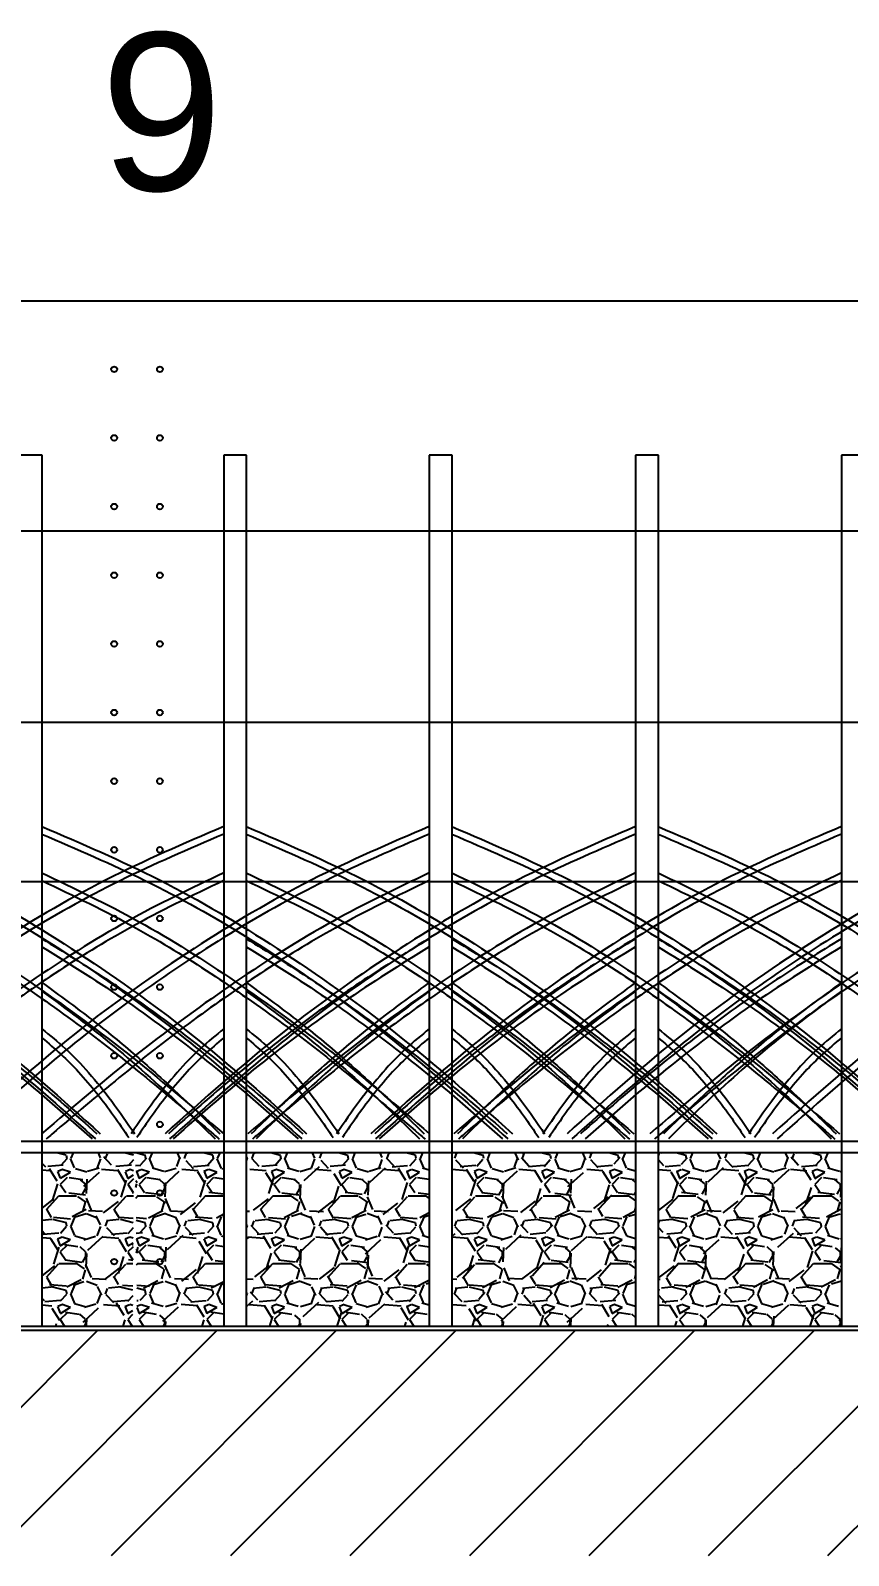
# Model space of a CAD drawing. Header units: feet. Extents: x 0 to 695, y -979 to -294.
# Drawn here: x 50.08 to 53.71, y -306.1 to -299.33 of the extents above; entities that cross this region are included whole.
import ezdxf

# ---------------------------------------------------------------- set-up
doc = ezdxf.new("R2010")
doc.units = ezdxf.units.FT
doc.header["$MEASUREMENT"] = 0
for name, color, linetype in [('ATM Mangroves', 3, 'Continuous'), ('Max Crest Water Height', 130, 'Continuous'), ('Max Water Level', 210, 'Continuous'), ('No of Bays', 2, 'Continuous'), ('Slabs', 7, 'Continuous')]:
    doc.layers.add(name, color=color, linetype=linetype)
doc.styles.get("Standard").update_dxf_attribs({"font": 'verdana.ttf'})

msp = doc.modelspace()

# ---------------------------------------------------------------- hatches: boundary and pattern name
at = {"transparency": 33554687}
h = msp.add_hatch(dxfattribs=at)
h.set_pattern_fill('ANSI31', color=256, scale=3)
h.set_pattern_definition([(45, (-1.99031259989304, 110.2803819911471), (-0.2651650429449553, 0.2651650429449554), [])])
h.paths.add_polyline_path([(10.41983944352068, -305.1031213217977), (3.049839443520682, -305.1031213217977), (3.049839443520682, -306.1031213217977), (98.10063944352068, -306.1031213217985), (99.10063944352068, -306.1031213217984), (99.10063944352068, -302.4455213217977), (107.2176394435207, -302.4455213217977), (107.2176394435207, -301.4455213217977), (98.30921900890351, -301.4455213217977), (98.30921900890348, -305.1031213217977), (10.67383944352068, -305.1031213217977)])
at = {"layer": 'Slabs', "transparency": 33554687}
h = msp.add_hatch(dxfattribs=at)
h.set_pattern_fill('GRAVEL', scale=0.3)
h.set_pattern_definition([(228.012787504, (73.03885378662692, 86.85683634273158), (-2.400000000000019, -2.700000000000001), [0.0403608, -3.995726414122109]), (184.969740728, (73.01185378662693, 86.82683634273155), (3.599999999999993, 0.3000000000000105), [0.0692604, -6.856777428368999]), (132.510447078, (72.94285378662693, 86.82083634273158), (3.000000000000035, -3.299999999999959), [0.0488364, -4.83480977882991]), (267.273689006, (72.82585378662692, 86.7458363427316), (0.3000000000000073, 6.000000000000005), [0.06307139999999989, -6.244067412488693]), (292.833654178, (72.82285378662692, 86.68283634273155), (-1.499999999999996, 3.600000000000009), [0.06184649999999994, -6.122811938426483]), (357.273689006, (72.84685378662692, 86.62583634273159), (-6.000000000000005, 0.3000000000000076), [0.06307139999999989, -6.244067412488693]), (37.6942404667, (72.90985378662693, 86.62283634273155), (-3.899999999999999, -2.999999999999992), [0.08340869999999999, -8.2574545646748]), (72.2553283749, (72.97585378662693, 86.67383634273159), (2.100000000000008, 6.600000000000001), [0.07874639999999988, -7.795896449044012]), (121.429565615, (72.99985378662693, 86.74883634273158), (-2.400000000000006, 3.899999999999996), [0.063285, -6.265221932918699]), (175.236358309, (72.96685378662691, 86.80283634273155), (3.299999999999995, -0.3000000000000114), [0.0722496, -3.54022877363769]), (222.397437798, (72.89485378662692, 86.80883634273158), (-3.599999999999989, -3.299999999999991), [0.0934344, -9.25001250143847]), (138.814074834, (73.12285378662692, 86.74283634273155), (-2.10000000000001, 1.8), [0.03189029999999994, -3.157153443820406]), (171.46923439, (73.09885378662692, 86.76383634273157), (3.899999999999999, -0.5999999999999985), [0.0606711, -6.0064534248471]), (225, (73.03885378662692, 86.77283634273158), (-3.330669073875469e-17, -0.2999999999999799), [0.04242629999999999, -0.38183776871193]), (203.198590514, (73.01785378662693, 86.80883634273158), (1.499999999999997, 0.5999999999999925), [0.0228474, -2.26188453175917]), (291.801409486, (72.99685378662691, 86.79983634273157), (-0.2999999999999052, 0.9000000000000308), [0.0323109, -1.58323854214035]), (30.96375653209999, (73.00885378662691, 86.7698363427316), (0.9000000000000159, 0.5999999999999939), [0.0524787, -1.69680686845359]), (161.565051177, (73.05385378662693, 86.79683634273158), (0.6000000000000034, -0.299999999999993), [0.03794729999999995, -0.910735998050519]), (16.389540334, (72.82285378662692, 86.79983634273157), (2.99999999999999, 0.9000000000000131), [0.05316, -5.26285354400082]), (70.3461759419, (72.87385378662692, 86.81483634273155), (-1.200000000000366, -3.300000000001019), [0.04459829999999999, -4.4152223241957]), (293.198590514, (73.05385378662693, 86.85683634273158), (-0.5999999999999911, 1.499999999999997), [0.0456945, -2.23903743175917]), (343.610459666, (73.07185378662692, 86.81483634273155), (-2.99999999999999, 0.900000000000013), [0.05315999999999994, -5.262853544000692]), (339.44395478, (72.82285378662692, 86.61383634273159), (-1.500000000000011, 0.6000000000000073), [0.05126399999999994, -2.511937123595246]), (294.775140569, (72.87085378662692, 86.59583634273156), (-1.500000000000002, 3.3), [0.0429534, -4.2523929189828]), (66.8014094864, (73.05685378662692, 86.55683634273157), (0.5999999999999943, 1.499999999999991), [0.0456945, -2.23903743175917]), (17.3540246363, (73.07485378662692, 86.59883634273154), (-3.899999999999993, -1.199999999999989), [0.0502893, -4.978627084272]), (69.44395478040002, (72.90985378662693, 86.55683634273157), (-0.6000000000000021, -1.499999999999986), [0.02563199999999997, -2.537569123595246]), (101.309932474, (73.03885378662692, 86.55683634273157), (-0.2999999999999891, 1.200000000000004), [0.015297, -1.51440885407784]), (165.963756532, (73.03585378662693, 86.57183634273156), (0.8999999999999876, -0.3000000000000004), [0.0618465, -1.17508518768531]), (186.009005957, (72.97585378662693, 86.58683634273154), (3.000000000000014, 0.2999999999999949), [0.057315, -5.67417695236284]), (303.690067526, (73.00885378662691, 86.74283634273155), (-0.2999999999999962, 0.5999999999999958), [0.04326659999999994, -1.038398782639198]), (353.157226587, (73.03285378662692, 86.70683634273155), (5.100000000000004, -0.6000000000000159), [0.0755382, -7.47826878720849]), (60.9453959009, (73.10785378662692, 86.69783634273159), (-1.199999999999993, -2.099999999999993), [0.0308868, -3.0578022422961]), (90, (73.12285378662692, 86.72483634273158), (-0.2999999999999999, 0.3), [0.018, -0.282]), (120.256437164, (72.96985378662693, 86.59583634273156), (1.200000000000003, -2.100000000000002), [0.0416772, -4.12605599683494]), (48.01278750420001, (72.94885378662693, 86.63183634273156), (2.4, 2.699999999999993), [0.08072159999999999, -3.955365614122109]), (0, (73.00285378662691, 86.69183634273156), (0.3, 0.3), [0.078, -0.222]), (325.3048464690001, (73.08085378662692, 86.69183634273156), (3.000000000000041, -2.099999999999947), [0.04743419999999995, -4.695982290252593]), (254.054604099, (73.11985378662692, 86.66483634273158), (-0.3000000000000113, -1.200000000000001), [0.0436806, -2.14035236678415]), (207.645975364, (73.10785378662692, 86.62283634273155), (-5.699999999999985, -3.000000000000014), [0.0711195, -7.040842254677819]), (175.42607874, (73.04485378662692, 86.58983634273159), (-3.899999999999986, 0.3000000000000004), [0.07523969999999999, -7.448722022390669])])
h.paths.add_polyline_path([(48.19893212135616, -304.3157213217978), (47.3876080977625, -304.3157213217978), (47.3876080977625, -305.0840713217978), (47.28613212135615, -305.0840713217978), (47.28613212135615, -304.3157213217978), (46.89423944352067, -304.3157213217978), (46.90131228107094, -305.0840713217978), (50.53210985985049, -305.0840713217978), (50.53653212135618, -304.3157213217978), (50.1308080977625, -304.3157213217978), (50.1308080977625, -305.0840713217978), (50.02933212135616, -305.0840713217978), (50.02933212135616, -304.3157213217971), (49.2164080977625, -304.3157213217978), (49.2164080977625, -305.0840713217978), (49.11493212135615, -305.0840713217978), (49.11493212135615, -304.3157213217978), (48.29893212135616, -304.3157213217979), (48.3004080977625, -305.0840713217978), (48.19893212135616, -305.0840713217978)])
h = msp.add_hatch(dxfattribs=at)
h.set_pattern_fill('GRAVEL', scale=0.3)
h.set_pattern_definition([(228.012787504, (76.68938094907664, 86.85683634273158), (-2.400000000000019, -2.700000000000001), [0.0403608, -3.995726414122109]), (184.969740728, (76.66238094907665, 86.82683634273155), (3.599999999999993, 0.3000000000000105), [0.0692604, -6.856777428368999]), (132.510447078, (76.59338094907665, 86.82083634273158), (3.000000000000035, -3.299999999999959), [0.0488364, -4.83480977882991]), (267.273689006, (76.47638094907664, 86.7458363427316), (0.3000000000000073, 6.000000000000005), [0.06307139999999987, -6.244067412488692]), (292.833654178, (76.47338094907664, 86.68283634273155), (-1.499999999999996, 3.600000000000009), [0.06184649999999994, -6.122811938426482]), (357.273689006, (76.49738094907664, 86.62583634273159), (-6.000000000000005, 0.3000000000000076), [0.06307139999999987, -6.244067412488692]), (37.6942404667, (76.56038094907665, 86.62283634273155), (-3.899999999999999, -2.999999999999992), [0.08340869999999999, -8.2574545646748]), (72.2553283749, (76.62638094907665, 86.67383634273159), (2.100000000000008, 6.600000000000001), [0.07874639999999987, -7.795896449044011]), (121.429565615, (76.65038094907665, 86.74883634273158), (-2.400000000000006, 3.899999999999996), [0.063285, -6.265221932918699]), (175.236358309, (76.61738094907663, 86.80283634273155), (3.299999999999995, -0.3000000000000114), [0.0722496, -3.54022877363769]), (222.397437798, (76.54538094907664, 86.80883634273158), (-3.599999999999989, -3.299999999999991), [0.0934344, -9.25001250143847]), (138.814074834, (76.77338094907664, 86.74283634273155), (-2.10000000000001, 1.8), [0.03189029999999993, -3.157153443820406]), (171.46923439, (76.74938094907664, 86.76383634273157), (3.899999999999999, -0.5999999999999985), [0.0606711, -6.0064534248471]), (225, (76.68938094907664, 86.77283634273158), (-3.330669073875469e-17, -0.2999999999999799), [0.04242629999999999, -0.38183776871193]), (203.198590514, (76.66838094907665, 86.80883634273158), (1.499999999999997, 0.5999999999999925), [0.0228474, -2.26188453175917]), (291.801409486, (76.64738094907663, 86.79983634273157), (-0.2999999999999052, 0.9000000000000308), [0.0323109, -1.58323854214035]), (30.96375653209999, (76.65938094907663, 86.7698363427316), (0.9000000000000159, 0.5999999999999939), [0.0524787, -1.69680686845359]), (161.565051177, (76.70438094907665, 86.79683634273158), (0.6000000000000034, -0.299999999999993), [0.03794729999999994, -0.9107359980505189]), (16.389540334, (76.47338094907664, 86.79983634273157), (2.99999999999999, 0.9000000000000131), [0.05316, -5.26285354400082]), (70.3461759419, (76.52438094907664, 86.81483634273155), (-1.200000000000366, -3.300000000001019), [0.04459829999999999, -4.4152223241957]), (293.198590514, (76.70438094907665, 86.85683634273158), (-0.5999999999999911, 1.499999999999997), [0.0456945, -2.23903743175917]), (343.610459666, (76.72238094907664, 86.81483634273155), (-2.99999999999999, 0.900000000000013), [0.05315999999999994, -5.262853544000691]), (339.44395478, (76.47338094907664, 86.61383634273159), (-1.500000000000011, 0.6000000000000073), [0.05126399999999993, -2.511937123595246]), (294.775140569, (76.52138094907664, 86.59583634273156), (-1.500000000000002, 3.3), [0.0429534, -4.2523929189828]), (66.8014094864, (76.70738094907664, 86.55683634273157), (0.5999999999999943, 1.499999999999991), [0.0456945, -2.23903743175917]), (17.3540246363, (76.72538094907664, 86.59883634273154), (-3.899999999999993, -1.199999999999989), [0.0502893, -4.978627084272]), (69.44395478040002, (76.56038094907665, 86.55683634273157), (-0.6000000000000021, -1.499999999999986), [0.02563199999999997, -2.537569123595246]), (101.309932474, (76.68938094907664, 86.55683634273157), (-0.2999999999999891, 1.200000000000004), [0.015297, -1.51440885407784]), (165.963756532, (76.68638094907665, 86.57183634273156), (0.8999999999999876, -0.3000000000000004), [0.0618465, -1.17508518768531]), (186.009005957, (76.62638094907665, 86.58683634273154), (3.000000000000014, 0.2999999999999949), [0.057315, -5.67417695236284]), (303.690067526, (76.65938094907663, 86.74283634273155), (-0.2999999999999962, 0.5999999999999958), [0.04326659999999993, -1.038398782639198]), (353.157226587, (76.68338094907664, 86.70683634273155), (5.100000000000004, -0.6000000000000159), [0.0755382, -7.47826878720849]), (60.9453959009, (76.75838094907664, 86.69783634273159), (-1.199999999999993, -2.099999999999993), [0.0308868, -3.0578022422961]), (90, (76.77338094907664, 86.72483634273158), (-0.2999999999999999, 0.3), [0.018, -0.282]), (120.256437164, (76.62038094907665, 86.59583634273156), (1.200000000000003, -2.100000000000002), [0.0416772, -4.12605599683494]), (48.01278750420001, (76.59938094907665, 86.63183634273156), (2.4, 2.699999999999993), [0.08072159999999999, -3.955365614122109]), (0, (76.65338094907663, 86.69183634273156), (0.3, 0.3), [0.078, -0.222]), (325.3048464690001, (76.73138094907664, 86.69183634273156), (3.000000000000041, -2.099999999999947), [0.04743419999999994, -4.695982290252592]), (254.054604099, (76.77038094907664, 86.66483634273158), (-0.3000000000000113, -1.200000000000001), [0.0436806, -2.14035236678415]), (207.645975364, (76.75838094907664, 86.62283634273155), (-5.699999999999985, -3.000000000000014), [0.0711195, -7.040842254677819]), (175.42607874, (76.69538094907664, 86.58983634273159), (-3.899999999999986, 0.3000000000000004), [0.07523969999999999, -7.448722022390669])])
h.paths.add_polyline_path([(51.84945928380588, -304.3157213217978), (51.03813526021221, -304.3157213217978), (51.03813526021221, -305.0840713217978), (50.93665928380587, -305.0840713217978), (50.93665928380587, -304.3157213217978), (50.54476660597039, -304.3157213217978), (50.55183944352067, -305.0840713217978), (54.18263702230021, -305.0840713217977), (54.1870592838059, -304.3157213217978), (53.78133526021222, -304.3157213217978), (53.78133526021222, -305.0840713217978), (53.67985928380588, -305.0840713217978), (53.67985928380588, -304.3157213217971), (52.86693526021222, -304.3157213217978), (52.86693526021222, -305.0840713217978), (52.76545928380587, -305.0840713217978), (52.76545928380587, -304.3157213217978), (51.94945928380588, -304.3157213217979), (51.95093526021222, -305.0840713217978), (51.84945928380588, -305.0840713217978)])

# ---------------------------------------------------------------- linework, layer by layer
at = {"transparency": 33554687}
for p, q in [((10.67383944352068, -300.5311213217977), (98.10063944352068, -300.5311213217977)), ((10.67383944352068, -305.1031213217977), (98.10063944352068, -305.1031213217977)), ((21.29103944352068, -305.1031213217977), (98.30921900890348, -305.1031213217978))]:
    msp.add_line(p, q, dxfattribs=at)
at = {"color": 0, "transparency": 33554687}
for centre in [(50.45023944352068, -300.8359213217977), (50.65343944352068, -300.8359213217977)]:
    msp.add_circle(centre, 0.0127, dxfattribs=at)
at = {"transparency": 33554687}
for centre in [(50.45023944352068, -301.1407213217977), (50.65343944352068, -301.1407213217977), (50.45023944352068, -301.4455213217977), (50.65343944352068, -301.4455213217977), (50.45023944352068, -301.7503213217977), (50.65343944352068, -301.7503213217977), (50.45023944352068, -302.0551213217977), (50.65343944352068, -302.0551213217977), (50.45023944352068, -302.3599213217977), (50.65343944352068, -302.3599213217977), (50.45023944352068, -302.6647213217977), (50.65343944352068, -302.6647213217977), (50.45023944352068, -302.9695213217977), (50.65343944352068, -302.9695213217977), (50.45023944352068, -303.2743213217977), (50.65343944352068, -303.2743213217977), (50.45023944352068, -303.5791213217977), (50.65343944352068, -303.5791213217977), (50.45023944352068, -303.8839213217977), (50.65343944352068, -303.8839213217977), (50.65343944352068, -304.1887213217977), (50.45023944352068, -304.4935213217977), (50.65343944352068, -304.4935213217977), (50.45023944352068, -304.7983213217977), (50.65343944352068, -304.7983213217977)]:
    msp.add_circle(centre, 0.0127, dxfattribs=at)
at = {"layer": 'ATM Mangroves', "color": 7, "transparency": 33554687}
for p, q in [((50.1308080977625, -301.2169213217975), (50.02933212135616, -301.2169213217975)), ((51.03813526021221, -301.2169213217975), (50.93665928380587, -301.2169213217975)), ((51.95093526021222, -301.2169213217975), (51.84945928380588, -301.2169213217975)), ((52.86693526021222, -301.2169213217975), (52.76545928380587, -301.2169213217975)), ((53.78133526021222, -301.2169213217975), (53.67985928380588, -301.2169213217975)), ((10.87463944352066, -303.1097869782641), (65.06463944352066, -303.1097869782641)), ((50.55183944352067, -304.2649213217978), (46.89423944352067, -304.2649213217978)), ((50.55183944352067, -304.3157213217978), (46.89423944352067, -304.3157213217978)), ((54.20943944352067, -304.2649213217978), (50.55183944352067, -304.2649213217978)), ((54.20943944352067, -304.3157213217978), (50.55183944352067, -304.3157213217978)), ((46.90131228107094, -305.0840713217978), (65.1822394435207, -305.0840713217978))]:
    msp.add_line(p, q, dxfattribs=at)
for points in [[(50.1308080977625, -305.0840713217978), (50.1308080977625, -301.2169213217975)], [(50.1308080977625, -305.0840713217978), (50.1308080977625, -301.2169213217975)], [(50.93665928380587, -301.2169213217975), (50.93665928380587, -305.0840713217978)], [(50.93665928380587, -301.2169213217975), (50.93665928380587, -305.0840713217978)], [(51.03813526021221, -305.0840713217978), (51.03813526021221, -301.2169213217975)], [(51.03813526021221, -305.0840713217978), (51.03813526021221, -301.2169213217975)], [(51.84945928380588, -301.2169213217975), (51.84945928380588, -305.0840713217978)], [(51.84945928380588, -301.2169213217975), (51.84945928380588, -305.0840713217978)], [(51.95093526021222, -305.0840713217978), (51.95093526021222, -301.2169213217975)], [(51.95093526021222, -305.0840713217978), (51.95093526021222, -301.2169213217975)], [(52.76545928380587, -301.2169213217975), (52.76545928380587, -305.0840713217978)], [(52.76545928380587, -301.2169213217975), (52.76545928380587, -305.0840713217978)], [(52.86693526021222, -305.0840713217978), (52.86693526021222, -301.2169213217975)], [(52.86693526021222, -305.0840713217978), (52.86693526021222, -301.2169213217975)], [(53.67985928380588, -301.2169213217975), (53.67985928380588, -305.0840713217978)], [(53.67985928380588, -301.2169213217975), (53.67985928380588, -305.0840713217978)]]:
    msp.add_lwpolyline(points, dxfattribs=at)
for points in [[(48.29917447414768, -302.8662518402169), (48.82098767414768, -303.1033412402169), (49.34388347414767, -303.4075518402169), (49.86894447414772, -303.7832140402169), (50.38859247414768, -304.2303278402169)], [(50.9366592838059, -302.8662518402169), (50.41484608380591, -303.1033412402169), (49.89195028380592, -303.4075518402169), (49.36688928380587, -303.7832140402169), (48.84724128380591, -304.2303278402169)], [(49.21517447414768, -302.8662518402164), (49.73698767414768, -303.1033412402164), (50.25988347414766, -303.4075518402164), (50.78494447414771, -303.7832140402164), (51.30459247414768, -304.2303278402164)], [(51.84945928380591, -302.8662518402169), (51.32764608380591, -303.1033412402169), (50.80475028380592, -303.4075518402169), (50.27968928380587, -303.7832140402169), (49.76004128380591, -304.2303278402169)], [(50.12957447414769, -302.8662518402169), (50.65138767414768, -303.1033412402169), (51.17428347414767, -303.4075518402169), (51.69934447414772, -303.7832140402169), (52.21899247414768, -304.2303278402169)], [(52.7654592838059, -302.8662518402164), (52.24364608380591, -303.1033412402164), (51.72075028380592, -303.4075518402164), (51.19568928380587, -303.7832140402164), (50.67604128380591, -304.2303278402164)], [(51.0369016365974, -302.8662518402169), (51.5587148365974, -303.1033412402169), (52.08161063659738, -303.4075518402169), (52.60667163659743, -303.7832140402169), (53.12631963659739, -304.2303278402169)], [(53.67985928380591, -302.8662518402169), (53.15804608380591, -303.1033412402169), (52.63515028380593, -303.4075518402169), (52.11008928380588, -303.7832140402169), (51.59044128380592, -304.2303278402169)], [(51.9497016365974, -302.8662518402169), (52.4715148365974, -303.1033412402169), (52.99441063659739, -303.4075518402169), (53.51947163659744, -303.7832140402169), (54.0391196365974, -304.2303278402169)], [(54.55070150376174, -302.8662518402169), (54.02888830376174, -303.1033412402169), (53.50599250376175, -303.4075518402169), (52.9809315037617, -303.7832140402169), (52.46128350376174, -304.2303278402169)], [(52.8657016365974, -302.8662518402164), (53.3875148365974, -303.1033412402164), (53.91041063659738, -303.4075518402164), (54.43547163659743, -303.7832140402164), (54.9551196365974, -304.2303278402164)], [(55.46350150376174, -302.8662518402169), (54.94168830376174, -303.1033412402169), (54.41879250376176, -303.4075518402169), (53.89373150376171, -303.7832140402169), (53.37408350376175, -304.2303278402169)], [(49.21517447414768, -303.0719458402164), (49.64388407414767, -303.2873832402165), (50.07367627414765, -303.5547854402164), (50.50238587414767, -303.8687394402164), (50.93650847414767, -304.2303278402164)], [(50.9366592838059, -303.0719458402169), (50.50794968380591, -303.2873832402169), (50.07815748380593, -303.5547854402168), (49.64944788380591, -303.8687394402169), (49.21532528380592, -304.2303278402169)], [(51.84945928380591, -303.0719458402169), (51.42074968380592, -303.2873832402169), (50.99095748380594, -303.5547854402168), (50.56224788380592, -303.8687394402169), (50.12812528380592, -304.2303278402169)], [(50.12957447414769, -303.0719458402169), (50.55828407414768, -303.2873832402169), (50.98807627414766, -303.5547854402168), (51.41678587414768, -303.8687394402169), (51.85090847414767, -304.2303278402169)], [(51.0369016365974, -303.0719458402169), (51.46561123659739, -303.2873832402169), (51.89540343659737, -303.5547854402168), (52.32411303659739, -303.8687394402169), (52.75823563659738, -304.2303278402169)], [(52.7654592838059, -303.0719458402164), (52.33674968380591, -303.2873832402165), (51.90695748380593, -303.5547854402164), (51.47824788380591, -303.8687394402164), (51.04412528380592, -304.2303278402164)], [(51.9497016365974, -303.0719458402169), (52.37841123659739, -303.2873832402169), (52.80820343659737, -303.5547854402168), (53.23691303659739, -303.8687394402169), (53.67103563659739, -304.2303278402169)], [(53.67985928380591, -303.0719458402169), (53.25114968380592, -303.2873832402169), (52.82135748380594, -303.5547854402168), (52.39264788380592, -303.8687394402169), (51.95852528380593, -304.2303278402169)], [(54.55070150376174, -303.0719458402169), (54.12199190376175, -303.2873832402169), (53.69219970376177, -303.5547854402168), (53.26349010376175, -303.8687394402169), (52.82936750376175, -304.2303278402169)], [(52.8657016365974, -303.0719458402164), (53.29441123659739, -303.2873832402165), (53.72420343659737, -303.5547854402164), (54.15291303659739, -303.8687394402164), (54.58703563659738, -304.2303278402164)], [(49.21517447414768, -303.3642478402164), (49.50422867414766, -303.5461246402164), (49.79436547414769, -303.7507360402165), (50.08341967414767, -303.9780820402164), (50.37355647414767, -304.2303278402164)], [(50.12957447414769, -303.3642478402169), (50.41862867414767, -303.5461246402169), (50.7087654741477, -303.7507360402169), (50.99781967414768, -303.9780820402169), (51.28795647414768, -304.2303278402169)], [(51.84945928380591, -303.3642478402169), (51.56040508380593, -303.5461246402169), (51.2702682838059, -303.7507360402169), (50.98121408380592, -303.9780820402169), (50.69107728380592, -304.2303278402169)], [(51.0369016365974, -303.3642478402169), (51.32595583659738, -303.5461246402169), (51.61609263659741, -303.7507360402169), (51.90514683659739, -303.9780820402169), (52.19528363659739, -304.2303278402169)], [(52.7654592838059, -303.3642478402164), (52.47640508380592, -303.5461246402164), (52.18626828380589, -303.7507360402165), (51.89721408380591, -303.9780820402164), (51.60707728380591, -304.2303278402164)], [(51.9497016365974, -303.3642478402169), (52.23875583659738, -303.5461246402169), (52.52889263659741, -303.7507360402169), (52.81794683659739, -303.9780820402169), (53.10808363659739, -304.2303278402169)], [(53.67985928380591, -303.3642478402169), (53.39080508380593, -303.5461246402169), (53.1006682838059, -303.7507360402169), (52.81161408380592, -303.9780820402169), (52.52147728380592, -304.2303278402169)], [(52.8657016365974, -303.3642478402164), (53.15475583659738, -303.5461246402164), (53.44489263659741, -303.7507360402165), (53.73394683659739, -303.9780820402164), (54.02408363659739, -304.2303278402164)], [(50.12957447414769, -303.5591158402169), (50.32552507414769, -303.7041842402169), (50.52255827414768, -303.8633264402169), (50.71850887414769, -304.0376250402169), (50.9198724741477, -304.2303278402169)], [(51.0369016365974, -303.5591158402169), (51.2328522365974, -303.7041842402169), (51.4298854365974, -303.8633264402169), (51.6258360365974, -304.0376250402169), (51.82719963659741, -304.2303278402169)], [(51.84945928380591, -303.5591158402169), (51.6535086838059, -303.7041842402169), (51.45647548380591, -303.8633264402169), (51.26052488380591, -304.0376250402169), (51.0591612838059, -304.2303278402169)], [(51.9497016365974, -303.5591158402169), (52.14565223659741, -303.7041842402169), (52.3426854365974, -303.8633264402169), (52.5386360365974, -304.0376250402169), (52.73999963659741, -304.2303278402169)], [(52.7654592838059, -303.5591158402164), (52.5695086838059, -303.7041842402164), (52.37247548380591, -303.8633264402164), (52.1765248838059, -304.0376250402164), (51.9751612838059, -304.2303278402164)], [(52.8657016365974, -303.5591158402164), (53.0616522365974, -303.7041842402164), (53.2586854365974, -303.8633264402164), (53.4546360365974, -304.0376250402164), (53.65599963659741, -304.2303278402164)], [(53.67985928380591, -303.5591158402169), (53.48390868380591, -303.7041842402169), (53.28687548380591, -303.8633264402169), (53.09092488380591, -304.0376250402169), (52.8895612838059, -304.2303278402169)], [(50.12957447414769, -303.7648098402169), (50.23242147414769, -303.8514178402169), (50.3363510741477, -303.9585952402169), (50.43919807414767, -304.0852594402169), (50.54096247414765, -304.2303278402169)], [(50.9366592838059, -303.7648098402169), (50.8338122838059, -303.8514178402169), (50.72988268380589, -303.9585952402169), (50.62703568380592, -304.0852594402169), (50.52527128380594, -304.2303278402169)], [(51.0369016365974, -303.7648098402169), (51.1397486365974, -303.8514178402169), (51.24367823659741, -303.9585952402169), (51.34652523659738, -304.0852594402169), (51.44828963659736, -304.2303278402169)], [(51.84945928380591, -303.7648098402169), (51.74661228380591, -303.8514178402169), (51.64268268380589, -303.9585952402169), (51.53983568380593, -304.0852594402169), (51.43807128380595, -304.2303278402169)], [(51.9497016365974, -303.7648098402169), (52.0525486365974, -303.8514178402169), (52.15647823659742, -303.9585952402169), (52.25932523659738, -304.0852594402169), (52.36108963659736, -304.2303278402169)], [(52.7654592838059, -303.7648098402164), (52.66261228380591, -303.8514178402164), (52.55868268380589, -303.9585952402164), (52.45583568380592, -304.0852594402164), (52.35407128380594, -304.2303278402164)], [(52.8657016365974, -303.7648098402164), (52.9685486365974, -303.8514178402164), (53.07247823659741, -303.9585952402164), (53.17532523659738, -304.0852594402164), (53.27708963659736, -304.2303278402164)], [(53.67985928380591, -303.7648098402169), (53.57701228380591, -303.8514178402169), (53.4730826838059, -303.9585952402169), (53.37023568380593, -304.0852594402169), (53.26847128380595, -304.2303278402169)]]:
    msp.add_spline(points, degree=3, dxfattribs=at)
for points, knots in [([(48.29917447414766, -302.8999426132483), (48.45412374672417, -302.9664140228958), (48.60850020651133, -303.0328908578108), (49.06672140608651, -303.2584929251836), (49.35911710975287, -303.444115869876), (49.89353490601109, -303.8323189206952), (50.13099508244556, -304.0413587530325), (50.36794509475882, -304.2534006263759)], [0.01225711850538435, 0.01225711850538435, 0.01225711850538435, 0.01225711850538435, 0.4791094907207734, 0.4791094907207734, 1.43732847216232, 1.43732847216232, 2.31778453469601, 2.31778453469601, 2.31778453469601, 2.31778453469601]), ([(50.93665928380593, -302.8999426132483), (50.78171001122941, -302.9664140228958), (50.62733355144226, -303.0328908578108), (50.16911235186708, -303.2584929251836), (49.87671664820072, -303.444115869876), (49.34229885194249, -303.8323189206952), (49.10483867550803, -304.0413587530325), (48.86788866319477, -304.2534006263759)], [0.01225711850538435, 0.01225711850538435, 0.01225711850538435, 0.01225711850538435, 0.4791094907207734, 0.4791094907207734, 1.43732847216232, 1.43732847216232, 2.31778453469601, 2.31778453469601, 2.31778453469601, 2.31778453469601]), ([(49.21517447414765, -302.8999426132478), (49.37012374672417, -302.9664140228953), (49.52450020651133, -303.0328908578103), (49.9827214060865, -303.2584929251831), (50.27511710975286, -303.4441158698756), (50.80953490601109, -303.8323189206948), (51.04699508244556, -304.041358753032), (51.28394509475881, -304.2534006263755)], [0.01225711850538435, 0.01225711850538435, 0.01225711850538435, 0.01225711850538435, 0.4791094907207734, 0.4791094907207734, 1.43732847216232, 1.43732847216232, 2.31778453469601, 2.31778453469601, 2.31778453469601, 2.31778453469601]), ([(51.84945928380593, -302.8999426132483), (51.69451001122942, -302.9664140228958), (51.54013355144226, -303.0328908578108), (51.08191235186708, -303.2584929251836), (50.78951664820072, -303.444115869876), (50.2550988519425, -303.8323189206952), (50.01763867550803, -304.0413587530325), (49.78068866319477, -304.2534006263759)], [0.01225711850538435, 0.01225711850538435, 0.01225711850538435, 0.01225711850538435, 0.4791094907207734, 0.4791094907207734, 1.43732847216232, 1.43732847216232, 2.31778453469601, 2.31778453469601, 2.31778453469601, 2.31778453469601]), ([(50.12957447414766, -302.8999426132483), (50.28452374672418, -302.9664140228958), (50.43890020651133, -303.0328908578108), (50.89712140608651, -303.2584929251836), (51.18951710975287, -303.444115869876), (51.7239349060111, -303.8323189206952), (51.96139508244556, -304.0413587530325), (52.19834509475882, -304.2534006263759)], [0.01225711850538435, 0.01225711850538435, 0.01225711850538435, 0.01225711850538435, 0.4791094907207734, 0.4791094907207734, 1.43732847216232, 1.43732847216232, 2.31778453469601, 2.31778453469601, 2.31778453469601, 2.31778453469601]), ([(52.76545928380593, -302.8999426132478), (52.61051001122942, -302.9664140228953), (52.45613355144226, -303.0328908578103), (51.99791235186708, -303.2584929251831), (51.70551664820072, -303.4441158698756), (51.1710988519425, -303.8323189206948), (50.93363867550803, -304.041358753032), (50.69668866319477, -304.2534006263755)], [0.01225711850538435, 0.01225711850538435, 0.01225711850538435, 0.01225711850538435, 0.4791094907207734, 0.4791094907207734, 1.43732847216232, 1.43732847216232, 2.31778453469601, 2.31778453469601, 2.31778453469601, 2.31778453469601]), ([(51.03690163659737, -302.8999426132483), (51.19185090917389, -302.9664140228958), (51.34622736896105, -303.0328908578108), (51.80444856853622, -303.2584929251836), (52.09684427220258, -303.444115869876), (52.63126206846081, -303.8323189206952), (52.86872224489527, -304.0413587530325), (53.10567225720853, -304.2534006263759)], [0.01225711850538435, 0.01225711850538435, 0.01225711850538435, 0.01225711850538435, 0.4791094907207734, 0.4791094907207734, 1.43732847216232, 1.43732847216232, 2.31778453469601, 2.31778453469601, 2.31778453469601, 2.31778453469601]), ([(53.67985928380594, -302.8999426132483), (53.52491001122942, -302.9664140228958), (53.37053355144226, -303.0328908578108), (52.91231235186709, -303.2584929251836), (52.61991664820073, -303.444115869876), (52.0854988519425, -303.8323189206952), (51.84803867550804, -304.0413587530325), (51.61108866319478, -304.2534006263759)], [0.01225711850538435, 0.01225711850538435, 0.01225711850538435, 0.01225711850538435, 0.4791094907207734, 0.4791094907207734, 1.43732847216232, 1.43732847216232, 2.31778453469601, 2.31778453469601, 2.31778453469601, 2.31778453469601]), ([(51.94970163659737, -302.8999426132483), (52.10465090917389, -302.9664140228958), (52.25902736896105, -303.0328908578108), (52.71724856853623, -303.2584929251836), (53.00964427220259, -303.444115869876), (53.54406206846081, -303.8323189206952), (53.78152224489528, -304.0413587530325), (54.01847225720854, -304.2534006263759)], [0.01225711850538435, 0.01225711850538435, 0.01225711850538435, 0.01225711850538435, 0.4791094907207734, 0.4791094907207734, 1.43732847216232, 1.43732847216232, 2.31778453469601, 2.31778453469601, 2.31778453469601, 2.31778453469601]), ([(54.55070150376176, -302.8999426132483), (54.39575223118525, -302.9664140228958), (54.24137577139809, -303.0328908578108), (53.78315457182291, -303.2584929251836), (53.49075886815655, -303.444115869876), (52.95634107189833, -303.8323189206952), (52.71888089546386, -304.0413587530325), (52.4819308831506, -304.2534006263759)], [0.01225711850538435, 0.01225711850538435, 0.01225711850538435, 0.01225711850538435, 0.4791094907207734, 0.4791094907207734, 1.43732847216232, 1.43732847216232, 2.31778453469601, 2.31778453469601, 2.31778453469601, 2.31778453469601]), ([(52.86570163659737, -302.8999426132478), (53.02065090917389, -302.9664140228953), (53.17502736896105, -303.0328908578103), (53.63324856853622, -303.2584929251831), (53.92564427220258, -303.4441158698756), (54.46006206846081, -303.8323189206948), (54.69752224489527, -304.041358753032), (54.93447225720853, -304.2534006263755)], [0.01225711850538435, 0.01225711850538435, 0.01225711850538435, 0.01225711850538435, 0.4791094907207734, 0.4791094907207734, 1.43732847216232, 1.43732847216232, 2.31778453469601, 2.31778453469601, 2.31778453469601, 2.31778453469601]), ([(55.46350150376177, -302.8999426132483), (55.30855223118525, -302.9664140228958), (55.15417577139809, -303.0328908578108), (54.69595457182292, -303.2584929251836), (54.40355886815656, -303.444115869876), (53.86914107189833, -303.8323189206952), (53.63168089546387, -304.0413587530325), (53.39473088315061, -304.2534006263759)], [0.01225711850538435, 0.01225711850538435, 0.01225711850538435, 0.01225711850538435, 0.4791094907207734, 0.4791094907207734, 1.43732847216232, 1.43732847216232, 2.31778453469601, 2.31778453469601, 2.31778453469601, 2.31778453469601]), ([(49.21517447414765, -303.1062671568909), (49.35650247332793, -303.1738666877272), (49.49715327117513, -303.2414661769589), (49.85919618955977, -303.4420967325711), (50.07529101252376, -303.5880810594516), (50.49378710764108, -303.8955675494757), (50.69265522660395, -304.0624769066023), (50.89931183863862, -304.2392504404301), (50.90784476238849, -304.2465515710524), (50.91637879496476, -304.2538536505693)], [0.01366836299702191, 0.01366836299702191, 0.01366836299702191, 0.01366836299702191, 0.4475513778897694, 0.4475513778897694, 1.169952438169013, 1.169952438169013, 1.892353498448257, 1.892353498448257, 1.923465898919428, 1.923465898919428, 1.923465898919428, 1.923465898919428]), ([(50.93665928380593, -303.1062671568913), (50.79533128462565, -303.1738666877276), (50.65468048677845, -303.2414661769594), (50.29263756839381, -303.4420967325716), (50.07654274542983, -303.588081059452), (49.65804665031251, -303.8955675494762), (49.45917853134963, -304.0624769066028), (49.25252191931497, -304.2392504404306), (49.2439889955651, -304.2465515710529), (49.23545496298882, -304.2538536505698)], [0.01366836299702191, 0.01366836299702191, 0.01366836299702191, 0.01366836299702191, 0.4475513778897694, 0.4475513778897694, 1.169952438169013, 1.169952438169013, 1.892353498448257, 1.892353498448257, 1.923465898919428, 1.923465898919428, 1.923465898919428, 1.923465898919428]), ([(50.12957447414766, -303.1062671568913), (50.27090247332794, -303.1738666877276), (50.41155327117514, -303.2414661769594), (50.77359618955978, -303.4420967325716), (50.98969101252376, -303.588081059452), (51.40818710764108, -303.8955675494762), (51.60705522660396, -304.0624769066028), (51.81371183863862, -304.2392504404306), (51.82224476238849, -304.2465515710529), (51.83077879496477, -304.2538536505698)], [0.01366836299702191, 0.01366836299702191, 0.01366836299702191, 0.01366836299702191, 0.4475513778897694, 0.4475513778897694, 1.169952438169013, 1.169952438169013, 1.892353498448257, 1.892353498448257, 1.923465898919428, 1.923465898919428, 1.923465898919428, 1.923465898919428]), ([(51.84945928380593, -303.1062671568913), (51.70813128462566, -303.1738666877276), (51.56748048677846, -303.2414661769594), (51.20543756839381, -303.4420967325716), (50.98934274542983, -303.588081059452), (50.57084665031251, -303.8955675494762), (50.37197853134963, -304.0624769066028), (50.16532191931497, -304.2392504404306), (50.1567889955651, -304.2465515710529), (50.14825496298882, -304.2538536505698)], [0.01366836299702191, 0.01366836299702191, 0.01366836299702191, 0.01366836299702191, 0.4475513778897694, 0.4475513778897694, 1.169952438169013, 1.169952438169013, 1.892353498448257, 1.892353498448257, 1.923465898919428, 1.923465898919428, 1.923465898919428, 1.923465898919428]), ([(51.03690163659737, -303.1062671568913), (51.17822963577765, -303.1738666877276), (51.31888043362485, -303.2414661769594), (51.68092335200949, -303.4420967325716), (51.89701817497347, -303.588081059452), (52.31551427009079, -303.8955675494762), (52.51438238905367, -304.0624769066028), (52.72103900108834, -304.2392504404306), (52.7295719248382, -304.2465515710529), (52.73810595741448, -304.2538536505698)], [0.01366836299702191, 0.01366836299702191, 0.01366836299702191, 0.01366836299702191, 0.4475513778897694, 0.4475513778897694, 1.169952438169013, 1.169952438169013, 1.892353498448257, 1.892353498448257, 1.923465898919428, 1.923465898919428, 1.923465898919428, 1.923465898919428]), ([(52.76545928380593, -303.1062671568909), (52.62413128462565, -303.1738666877272), (52.48348048677845, -303.2414661769589), (52.12143756839381, -303.4420967325711), (51.90534274542983, -303.5880810594516), (51.48684665031251, -303.8955675494757), (51.28797853134963, -304.0624769066023), (51.08132191931497, -304.2392504404301), (51.0727889955651, -304.2465515710524), (51.06425496298882, -304.2538536505693)], [0.01366836299702191, 0.01366836299702191, 0.01366836299702191, 0.01366836299702191, 0.4475513778897694, 0.4475513778897694, 1.169952438169013, 1.169952438169013, 1.892353498448257, 1.892353498448257, 1.923465898919428, 1.923465898919428, 1.923465898919428, 1.923465898919428]), ([(51.94970163659737, -303.1062671568913), (52.09102963577765, -303.1738666877276), (52.23168043362485, -303.2414661769594), (52.5937233520095, -303.4420967325716), (52.80981817497348, -303.588081059452), (53.2283142700908, -303.8955675494762), (53.42718238905368, -304.0624769066028), (53.63383900108834, -304.2392504404306), (53.64237192483821, -304.2465515710529), (53.65090595741449, -304.2538536505698)], [0.01366836299702191, 0.01366836299702191, 0.01366836299702191, 0.01366836299702191, 0.4475513778897694, 0.4475513778897694, 1.169952438169013, 1.169952438169013, 1.892353498448257, 1.892353498448257, 1.923465898919428, 1.923465898919428, 1.923465898919428, 1.923465898919428]), ([(53.67985928380594, -303.1062671568913), (53.53853128462566, -303.1738666877276), (53.39788048677846, -303.2414661769594), (53.03583756839382, -303.4420967325716), (52.81974274542983, -303.588081059452), (52.40124665031252, -303.8955675494762), (52.20237853134964, -304.0624769066028), (51.99572191931497, -304.2392504404306), (51.98718899556511, -304.2465515710529), (51.97865496298883, -304.2538536505698)], [0.01366836299702191, 0.01366836299702191, 0.01366836299702191, 0.01366836299702191, 0.4475513778897694, 0.4475513778897694, 1.169952438169013, 1.169952438169013, 1.892353498448257, 1.892353498448257, 1.923465898919428, 1.923465898919428, 1.923465898919428, 1.923465898919428]), ([(54.55070150376176, -303.1062671568913), (54.40937350458149, -303.1738666877276), (54.26872270673429, -303.2414661769594), (53.90667978834964, -303.4420967325716), (53.69058496538566, -303.588081059452), (53.27208887026834, -303.8955675494762), (53.07322075130546, -304.0624769066028), (52.8665641392708, -304.2392504404306), (52.85803121552093, -304.2465515710529), (52.84949718294465, -304.2538536505698)], [0.01366836299702191, 0.01366836299702191, 0.01366836299702191, 0.01366836299702191, 0.4475513778897694, 0.4475513778897694, 1.169952438169013, 1.169952438169013, 1.892353498448257, 1.892353498448257, 1.923465898919428, 1.923465898919428, 1.923465898919428, 1.923465898919428]), ([(52.86570163659737, -303.1062671568909), (53.00702963577765, -303.1738666877272), (53.14768043362485, -303.2414661769589), (53.50972335200949, -303.4420967325711), (53.72581817497348, -303.5880810594516), (54.1443142700908, -303.8955675494757), (54.34318238905367, -304.0624769066023), (54.54983900108834, -304.2392504404301), (54.55837192483821, -304.2465515710524), (54.56690595741448, -304.2538536505693)], [0.01366836299702191, 0.01366836299702191, 0.01366836299702191, 0.01366836299702191, 0.4475513778897694, 0.4475513778897694, 1.169952438169013, 1.169952438169013, 1.892353498448257, 1.892353498448257, 1.923465898919428, 1.923465898919428, 1.923465898919428, 1.923465898919428]), ([(49.21517447414734, -303.4005838857142), (49.34371703640272, -303.4795758814299), (49.47105656722055, -303.5589399485918), (49.72277991754168, -303.7339031530834), (49.84832543175752, -303.8279926149704), (50.10132663954248, -304.0306273098445), (50.22703676149791, -304.1416084642395), (50.35299586779308, -304.2534779849914)], [0.01755962128043403, 0.01755962128043403, 0.01755962128043403, 0.01755962128043403, 0.4357398291652329, 0.4357398291652329, 0.8714796583304657, 0.8714796583304657, 1.338210841209692, 1.338210841209692, 1.338210841209692, 1.338210841209692]), ([(50.12957447414735, -303.4005838857147), (50.25811703640272, -303.4795758814304), (50.38545656722056, -303.5589399485923), (50.63717991754169, -303.7339031530839), (50.76272543175753, -303.8279926149708), (51.01572663954249, -304.030627309845), (51.14143676149791, -304.1416084642399), (51.26739586779308, -304.2534779849918)], [0.01755962128043403, 0.01755962128043403, 0.01755962128043403, 0.01755962128043403, 0.4357398291652329, 0.4357398291652329, 0.8714796583304657, 0.8714796583304657, 1.338210841209692, 1.338210841209692, 1.338210841209692, 1.338210841209692]), ([(51.84945928380625, -303.4005838857147), (51.72091672155087, -303.4795758814304), (51.59357719073304, -303.5589399485923), (51.34185384041191, -303.7339031530839), (51.21630832619606, -303.8279926149708), (50.9633071184111, -304.030627309845), (50.83759699645568, -304.1416084642399), (50.71163789016051, -304.2534779849918)], [0.01755962128043403, 0.01755962128043403, 0.01755962128043403, 0.01755962128043403, 0.4357398291652329, 0.4357398291652329, 0.8714796583304657, 0.8714796583304657, 1.338210841209692, 1.338210841209692, 1.338210841209692, 1.338210841209692]), ([(51.03690163659706, -303.4005838857147), (51.16544419885243, -303.4795758814304), (51.29278372967027, -303.5589399485923), (51.5445070799914, -303.7339031530839), (51.67005259420724, -303.8279926149708), (51.9230538019922, -304.030627309845), (52.04876392394763, -304.1416084642399), (52.1747230302428, -304.2534779849918)], [0.01755962128043403, 0.01755962128043403, 0.01755962128043403, 0.01755962128043403, 0.4357398291652329, 0.4357398291652329, 0.8714796583304657, 0.8714796583304657, 1.338210841209692, 1.338210841209692, 1.338210841209692, 1.338210841209692]), ([(52.76545928380624, -303.4005838857142), (52.63691672155087, -303.4795758814299), (52.50957719073303, -303.5589399485918), (52.2578538404119, -303.7339031530834), (52.13230832619606, -303.8279926149704), (51.8793071184111, -304.0306273098445), (51.75359699645568, -304.1416084642395), (51.62763789016051, -304.2534779849914)], [0.01755962128043403, 0.01755962128043403, 0.01755962128043403, 0.01755962128043403, 0.4357398291652329, 0.4357398291652329, 0.8714796583304657, 0.8714796583304657, 1.338210841209692, 1.338210841209692, 1.338210841209692, 1.338210841209692]), ([(51.94970163659706, -303.4005838857147), (52.07824419885244, -303.4795758814304), (52.20558372967027, -303.5589399485923), (52.4573070799914, -303.7339031530839), (52.58285259420725, -303.8279926149708), (52.83585380199221, -304.030627309845), (52.96156392394763, -304.1416084642399), (53.0875230302428, -304.2534779849918)], [0.01755962128043403, 0.01755962128043403, 0.01755962128043403, 0.01755962128043403, 0.4357398291652329, 0.4357398291652329, 0.8714796583304657, 0.8714796583304657, 1.338210841209692, 1.338210841209692, 1.338210841209692, 1.338210841209692]), ([(53.67985928380625, -303.4005838857147), (53.55131672155088, -303.4795758814304), (53.42397719073304, -303.5589399485923), (53.17225384041191, -303.7339031530839), (53.04670832619607, -303.8279926149708), (52.79370711841111, -304.030627309845), (52.66799699645568, -304.1416084642399), (52.54203789016051, -304.2534779849918)], [0.01755962128043403, 0.01755962128043403, 0.01755962128043403, 0.01755962128043403, 0.4357398291652329, 0.4357398291652329, 0.8714796583304657, 0.8714796583304657, 1.338210841209692, 1.338210841209692, 1.338210841209692, 1.338210841209692]), ([(52.86570163659706, -303.4005838857142), (52.99424419885244, -303.4795758814299), (53.12158372967027, -303.5589399485918), (53.3733070799914, -303.7339031530834), (53.49885259420724, -303.8279926149704), (53.7518538019922, -304.0306273098445), (53.87756392394763, -304.1416084642395), (54.0035230302428, -304.2534779849914)], [0.01755962128043403, 0.01755962128043403, 0.01755962128043403, 0.01755962128043403, 0.4357398291652329, 0.4357398291652329, 0.8714796583304657, 0.8714796583304657, 1.338210841209692, 1.338210841209692, 1.338210841209692, 1.338210841209692]), ([(50.12957447414527, -303.5974172104294), (50.2383928348813, -303.6767479610315), (50.34566278904759, -303.7567148290487), (50.55797153049005, -303.9321440743341), (50.66308258180163, -304.0268422398256), (50.81013536864242, -304.1669259764922), (50.85418367871216, -304.2096986918301), (50.89830260312112, -304.2525406383447)], [0.02081669974320799, 0.02081669974320799, 0.02081669974320799, 0.02081669974320799, 0.3942230184415169, 0.3942230184415169, 0.7884460368830338, 0.7884460368830338, 0.9588479042329013, 0.9588479042329013, 0.9588479042329013, 0.9588479042329013]), ([(51.03690163659498, -303.5974172104294), (51.14571999733101, -303.6767479610315), (51.25298995149731, -303.7567148290487), (51.46529869293976, -303.9321440743341), (51.57040974425134, -304.0268422398256), (51.71746253109213, -304.1669259764922), (51.76151084116187, -304.2096986918301), (51.80562976557083, -304.2525406383447)], [0.02081669974320799, 0.02081669974320799, 0.02081669974320799, 0.02081669974320799, 0.3942230184415169, 0.3942230184415169, 0.7884460368830338, 0.7884460368830338, 0.9588479042329013, 0.9588479042329013, 0.9588479042329013, 0.9588479042329013]), ([(51.84945928380832, -303.5974172104294), (51.7406409230723, -303.6767479610315), (51.633370968906, -303.7567148290487), (51.42106222746354, -303.9321440743341), (51.31595117615196, -304.0268422398256), (51.16889838931117, -304.1669259764922), (51.12485007924143, -304.2096986918301), (51.08073115483247, -304.2525406383447)], [0.02081669974320799, 0.02081669974320799, 0.02081669974320799, 0.02081669974320799, 0.3942230184415169, 0.3942230184415169, 0.7884460368830338, 0.7884460368830338, 0.9588479042329013, 0.9588479042329013, 0.9588479042329013, 0.9588479042329013]), ([(51.94970163659499, -303.5974172104294), (52.05851999733101, -303.6767479610315), (52.16578995149731, -303.7567148290487), (52.37809869293977, -303.9321440743341), (52.48320974425135, -304.0268422398256), (52.63026253109214, -304.1669259764922), (52.67431084116188, -304.2096986918301), (52.71842976557084, -304.2525406383447)], [0.02081669974320799, 0.02081669974320799, 0.02081669974320799, 0.02081669974320799, 0.3942230184415169, 0.3942230184415169, 0.7884460368830338, 0.7884460368830338, 0.9588479042329013, 0.9588479042329013, 0.9588479042329013, 0.9588479042329013]), ([(52.76545928380832, -303.5974172104289), (52.6566409230723, -303.676747961031), (52.549370968906, -303.7567148290482), (52.33706222746354, -303.9321440743336), (52.23195117615196, -304.0268422398251), (52.08489838931117, -304.1669259764918), (52.04085007924143, -304.2096986918297), (51.99673115483247, -304.2525406383443)], [0.02081669974320799, 0.02081669974320799, 0.02081669974320799, 0.02081669974320799, 0.3942230184415169, 0.3942230184415169, 0.7884460368830338, 0.7884460368830338, 0.9588479042329013, 0.9588479042329013, 0.9588479042329013, 0.9588479042329013]), ([(52.86570163659498, -303.5974172104289), (52.97451999733101, -303.676747961031), (53.08178995149731, -303.7567148290482), (53.29409869293976, -303.9321440743336), (53.39920974425134, -304.0268422398251), (53.54626253109213, -304.1669259764918), (53.59031084116187, -304.2096986918297), (53.63442976557084, -304.2525406383443)], [0.02081669974320799, 0.02081669974320799, 0.02081669974320799, 0.02081669974320799, 0.3942230184415169, 0.3942230184415169, 0.7884460368830338, 0.7884460368830338, 0.9588479042329013, 0.9588479042329013, 0.9588479042329013, 0.9588479042329013]), ([(53.67985928380833, -303.5974172104294), (53.5710409230723, -303.6767479610315), (53.463770968906, -303.7567148290487), (53.25146222746355, -303.9321440743341), (53.14635117615197, -304.0268422398256), (52.99929838931118, -304.1669259764922), (52.95525007924144, -304.2096986918301), (52.91113115483247, -304.2525406383447)], [0.02081669974320799, 0.02081669974320799, 0.02081669974320799, 0.02081669974320799, 0.3942230184415169, 0.3942230184415169, 0.7884460368830338, 0.7884460368830338, 0.9588479042329013, 0.9588479042329013, 0.9588479042329013, 0.9588479042329013]), ([(50.12957447414772, -303.8047163455469), (50.1877527450811, -303.8524207078136), (50.24228916494889, -303.9009775476262), (50.34811789246893, -304.0170482336111), (50.39965180105415, -304.0819072293165), (50.47062711105477, -304.1819244566863), (50.49293303073955, -304.2147412592862), (50.51535450102679, -304.2477318469225)], [0.02321068367792342, 0.02321068367792342, 0.02321068367792342, 0.02321068367792342, 0.2330037257347899, 0.2330037257347899, 0.4660074514695797, 0.4660074514695797, 0.5764938276270289, 0.5764938276270289, 0.5764938276270289, 0.5764938276270289]), ([(50.93665928380587, -303.8047163455469), (50.87848101287249, -303.8524207078136), (50.8239445930047, -303.9009775476262), (50.71811586548466, -304.0170482336111), (50.66658195689944, -304.0819072293165), (50.59560664689882, -304.1819244566863), (50.57330072721404, -304.2147412592862), (50.5508792569268, -304.2477318469225)], [0.02321068367792342, 0.02321068367792342, 0.02321068367792342, 0.02321068367792342, 0.2330037257347899, 0.2330037257347899, 0.4660074514695797, 0.4660074514695797, 0.5764938276270289, 0.5764938276270289, 0.5764938276270289, 0.5764938276270289]), ([(51.03690163659743, -303.8047163455469), (51.09507990753081, -303.8524207078136), (51.1496163273986, -303.9009775476262), (51.25544505491865, -304.0170482336111), (51.30697896350386, -304.0819072293165), (51.37795427350448, -304.1819244566863), (51.40026019318926, -304.2147412592862), (51.4226816634765, -304.2477318469225)], [0.02321068367792342, 0.02321068367792342, 0.02321068367792342, 0.02321068367792342, 0.2330037257347899, 0.2330037257347899, 0.4660074514695797, 0.4660074514695797, 0.5764938276270289, 0.5764938276270289, 0.5764938276270289, 0.5764938276270289]), ([(51.84945928380588, -303.8047163455469), (51.7912810128725, -303.8524207078136), (51.73674459300471, -303.9009775476262), (51.63091586548466, -304.0170482336111), (51.57938195689945, -304.0819072293165), (51.50840664689883, -304.1819244566863), (51.48610072721404, -304.2147412592862), (51.4636792569268, -304.2477318469225)], [0.02321068367792342, 0.02321068367792342, 0.02321068367792342, 0.02321068367792342, 0.2330037257347899, 0.2330037257347899, 0.4660074514695797, 0.4660074514695797, 0.5764938276270289, 0.5764938276270289, 0.5764938276270289, 0.5764938276270289]), ([(51.94970163659743, -303.8047163455469), (52.00787990753081, -303.8524207078136), (52.0624163273986, -303.9009775476262), (52.16824505491865, -304.0170482336111), (52.21977896350386, -304.0819072293165), (52.29075427350448, -304.1819244566863), (52.31306019318927, -304.2147412592862), (52.33548166347651, -304.2477318469225)], [0.02321068367792342, 0.02321068367792342, 0.02321068367792342, 0.02321068367792342, 0.2330037257347899, 0.2330037257347899, 0.4660074514695797, 0.4660074514695797, 0.5764938276270289, 0.5764938276270289, 0.5764938276270289, 0.5764938276270289]), ([(52.76545928380587, -303.8047163455464), (52.70728101287249, -303.8524207078131), (52.65274459300471, -303.9009775476258), (52.54691586548466, -304.0170482336107), (52.49538195689944, -304.0819072293161), (52.42440664689882, -304.1819244566858), (52.40210072721404, -304.2147412592857), (52.3796792569268, -304.247731846922)], [0.02321068367792342, 0.02321068367792342, 0.02321068367792342, 0.02321068367792342, 0.2330037257347899, 0.2330037257347899, 0.4660074514695797, 0.4660074514695797, 0.5764938276270289, 0.5764938276270289, 0.5764938276270289, 0.5764938276270289]), ([(52.86570163659743, -303.8047163455464), (52.92387990753081, -303.8524207078131), (52.9784163273986, -303.9009775476258), (53.08424505491865, -304.0170482336107), (53.13577896350386, -304.0819072293161), (53.20675427350448, -304.1819244566858), (53.22906019318926, -304.2147412592857), (53.2514816634765, -304.247731846922)], [0.02321068367792342, 0.02321068367792342, 0.02321068367792342, 0.02321068367792342, 0.2330037257347899, 0.2330037257347899, 0.4660074514695797, 0.4660074514695797, 0.5764938276270289, 0.5764938276270289, 0.5764938276270289, 0.5764938276270289]), ([(53.67985928380588, -303.8047163455469), (53.6216810128725, -303.8524207078136), (53.56714459300471, -303.9009775476262), (53.46131586548466, -304.0170482336111), (53.40978195689945, -304.0819072293165), (53.33880664689883, -304.1819244566863), (53.31650072721405, -304.2147412592862), (53.29407925692681, -304.2477318469225)], [0.02321068367792342, 0.02321068367792342, 0.02321068367792342, 0.02321068367792342, 0.2330037257347899, 0.2330037257347899, 0.4660074514695797, 0.4660074514695797, 0.5764938276270289, 0.5764938276270289, 0.5764938276270289, 0.5764938276270289])]:
    msp.add_open_spline(points, degree=3, knots=knots, dxfattribs=at)
at = {"layer": 'Max Crest Water Height', "color": 7, "transparency": 33554687}
msp.add_line((10.87464067997474, -301.5531734732891), (98.30922024535758, -301.5531734732892), dxfattribs=at)
at = {"layer": 'Max Water Level', "transparency": 33554687}
msp.add_line((10.87463944352066, -302.4031820544878), (94.06784501720067, -302.4031820544878), dxfattribs=at)

# ---------------------------------------------------------------- texts
at = {"layer": 'No of Bays', "color": 0, "transparency": 33554687, "insert": (50.38866755164295, -299.3418023524308), "char_height": 3.5, "width": 19.93908790006646, "attachment_point": 1}
msp.add_mtext('{\\f@Arial Unicode MS|b0|i0|c0|p34;\\H0.2x;9}', dxfattribs=at)

doc.saveas('drawing.dxf')
